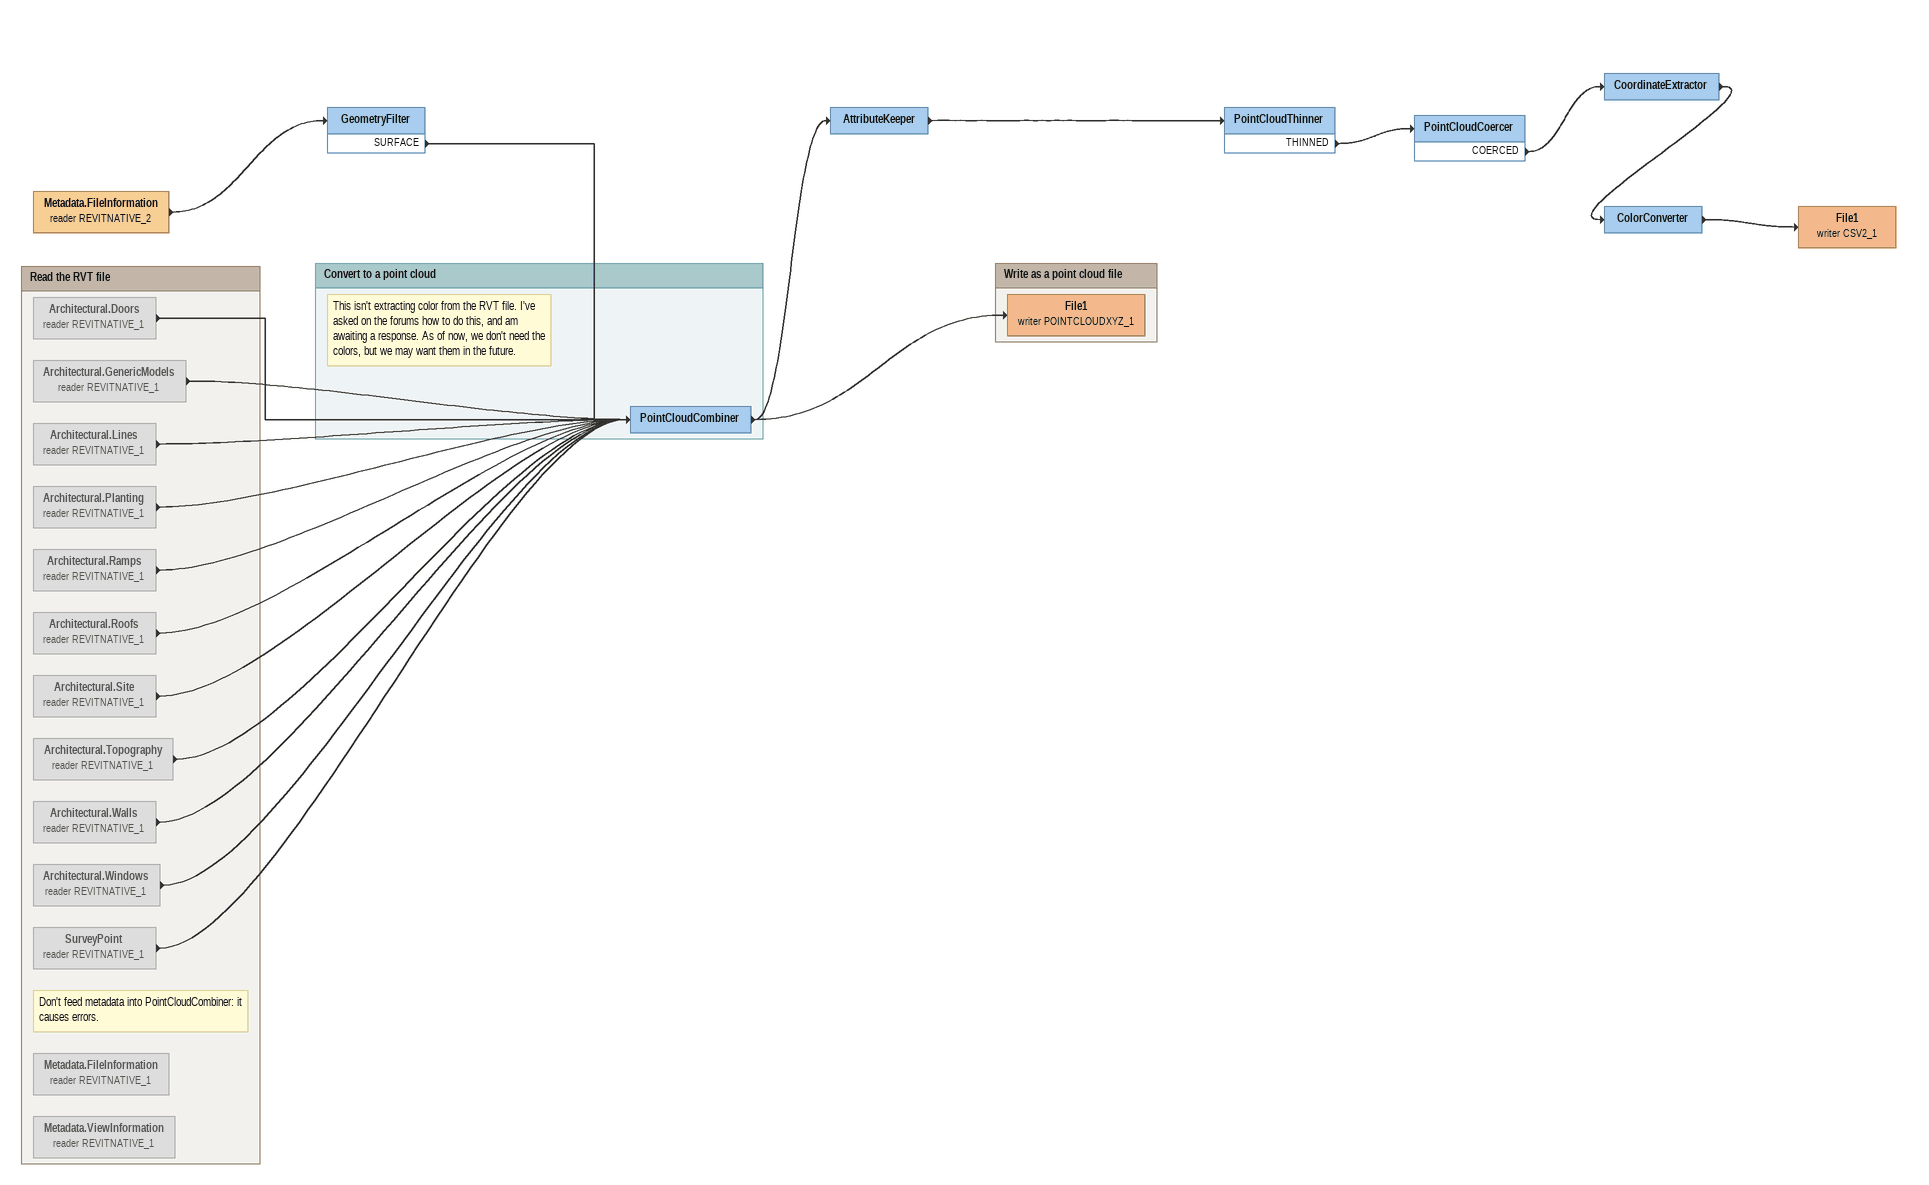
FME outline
Metadata.FileInformation (reader REVITNATIVE_2)
    -> GeometryFilter
GeometryFilter
    SURFACE -> PointCloudCombiner
AttributeKeeper
    -> PointCloudThinner
PointCloudThinner
    THINNED -> PointCloudCoercer
PointCloudCoercer
    COERCED -> CoordinateExtractor
CoordinateExtractor
    -> ColorConverter
ColorConverter
    -> File1 (writer CSV2_1)
File1 (writer CSV2_1)

Bookmark: Read the RVT file
Architectural.GenericModels (reader REVITNATIVE_1) [off]
    -> PointCloudCombiner
Architectural.Doors (reader REVITNATIVE_1) [off]
    -> PointCloudCombiner
Architectural.Lines (reader REVITNATIVE_1) [off]
    -> PointCloudCombiner
Architectural.Planting (reader REVITNATIVE_1) [off]
    -> PointCloudCombiner
Architectural.Ramps (reader REVITNATIVE_1) [off]
    -> PointCloudCombiner
Architectural.Roofs (reader REVITNATIVE_1) [off]
    -> PointCloudCombiner
Architectural.Site (reader REVITNATIVE_1) [off]
    -> PointCloudCombiner
Architectural.Topography (reader REVITNATIVE_1) [off]
    -> PointCloudCombiner
Architectural.Walls (reader REVITNATIVE_1) [off]
    -> PointCloudCombiner
Architectural.Windows (reader REVITNATIVE_1) [off]
    -> PointCloudCombiner
SurveyPoint (reader REVITNATIVE_1) [off]
    -> PointCloudCombiner
Note: Don't feed metadata into PointCloudCombiner: it causes errors.
Metadata.FileInformation (reader REVITNATIVE_1) [off]
Metadata.ViewInformation (reader REVITNATIVE_1) [off]

Bookmark: Convert to a point cloud
Note: This isn't extracting color from the RVT file. I've asked on the forums how to do this, and am awaiting a response. As of now, we don't need the colors, but we may want them in the future.
PointCloudCombiner
    -> File1 (writer POINTCLOUDXYZ_1)
    -> AttributeKeeper

Bookmark: Write as a point cloud file
File1 (writer POINTCLOUDXYZ_1)
